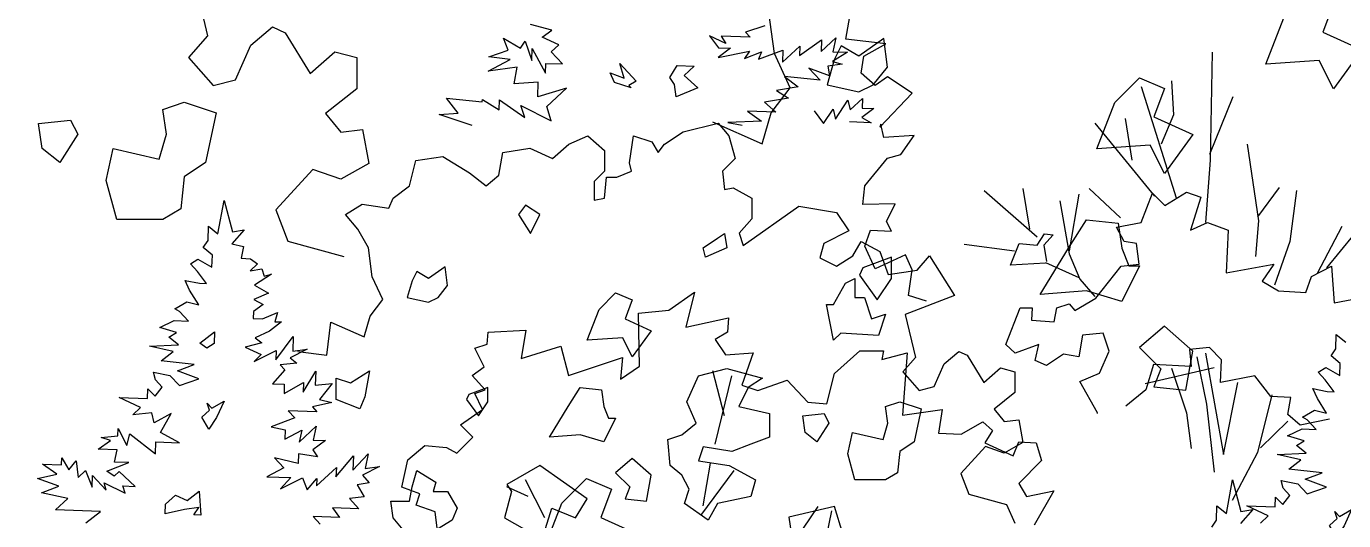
# Model space of a CAD drawing. Header units: inches. Extents: x -11 to 128, y 7 to 56.
# Drawn here: x 51.445 to 52.104, y 23.737 to 23.984 of the extents above; entities that cross this region are included whole.
import ezdxf

# ---------------------------------------------------------------- set-up
doc = ezdxf.new("R2010")
doc.units = ezdxf.units.IN
doc.header["$MEASUREMENT"] = 0
doc.layers.add('CAY', color=94, linetype='Continuous')
picture_1 = doc.add_image_def('image1.jpg', size_in_pixel=(1680, 1093))

# ---------------------------------------------------------------- blocks, each defined once
blk = doc.blocks.new('A$C76451831')
at = {"layer": 'CAY'}
for p, q in [((959.8, 1687.4), (953.4, 1735.8)), ((977.5, 1649), (959.8, 1687.4)), ((956.3, 1621.3), (977.5, 1649)), ((946.3, 1586.5), (956.3, 1621.3)), ((890.9, 1611.3), (946.3, 1586.5)), ((4134.9, 1467.3), (4152, 1395.3)), ((4152, 1395.3), (4130.8, 1371.1)), ((4200.3, 1384.7), (4224.5, 1405.3)), ((4224.5, 1405.3), (4238.7, 1398.8)), ((4238.7, 1398.8), (4266.4, 1353.4)), ((4535.8, 1401.5), (4512, 1407.8)), ((4525.1, 1393.7), (4535.8, 1401.5)), ((4711.4, 1395.4), (4721.4, 1381.9)), ((4729.7, 1386.6), (4711.4, 1395.4)), ((4724.6, 1394.9), (4729.7, 1386.6)), ((4756.7, 1393.8), (4724.6, 1394.9)), ((4773, 1406.4), (4751.5, 1399.4)), ((4751.5, 1399.4), (4756.7, 1393.8)), ((4183.2, 1346.3), (4200.3, 1384.7)), ((4487, 1379.2), (4482, 1392.5)), ((4482, 1392.5), (4500.7, 1381.4)), ((4500.7, 1381.4), (4505.9, 1389.4)), ((4505.9, 1389.4), (4513.4, 1367.9)), ((4513.4, 1367.9), (4513.8, 1381)), ((4513.8, 1381), (4528.7, 1353.7)), ((4543.4, 1385.4), (4525.1, 1393.7)), ((4535, 1377.5), (4543.4, 1385.4)), ((4735, 1381.4), (4721, 1371)), ((4721.4, 1381.9), (4735, 1381.4)), ((4792.9, 1365.8), (4812.1, 1383.7)), ((4811.7, 1373.3), (4836.3, 1391)), ((4812.1, 1383.7), (4811.7, 1373.3)), ((4835.9, 1377.9), (4852.3, 1393.2)), ((4836.3, 1391), (4835.9, 1377.9)), ((4852.3, 1393.2), (4849, 1377.4)), ((4130.8, 1371.1), (4158.5, 1339.9)), ((4266.4, 1353.4), (4294.1, 1377.6)), ((4294.1, 1377.6), (4318.3, 1371.1)), ((4318.3, 1371.1), (4318.3, 1336.3)), ((4464.9, 1355.9), (4489.4, 1368.7)), ((4465.5, 1371.8), (4487, 1379.2)), ((4489.4, 1368.7), (4465.5, 1371.8)), ((4547.7, 1363.9), (4535, 1377.5)), ((4721, 1371), (4756.1, 1378)), ((4756.1, 1378), (4750.4, 1370)), ((4750.4, 1370), (4769.3, 1377.5)), ((4766.3, 1369.4), (4793.3, 1379.4)), ((4769.3, 1377.5), (4766.3, 1369.4)), ((4793.3, 1379.4), (4792.9, 1365.8)), ((4865.3, 1376.9), (4848.6, 1366.6)), ((4848.6, 1366.6), (4859.4, 1363.5)), ((4849, 1377.4), (4865.3, 1376.9)), ((4497.2, 1360.3), (4464.9, 1355.9)), ((4493.9, 1341.8), (4497.2, 1360.3)), ((4528.7, 1353.7), (4529.1, 1364.6)), ((4529.1, 1364.6), (4547.7, 1363.9)), ((4822.1, 1359.3), (4834.8, 1345.7)), ((4845.4, 1350.8), (4822.1, 1359.3)), ((4859.4, 1363.5), (4843.5, 1361.3)), ((4843.5, 1361.3), (4845.4, 1350.8)), ((4158.5, 1339.9), (4183.2, 1346.3)), ((4318.3, 1336.3), (4283.5, 1308.6)), ((4520.7, 1343.6), (4493.9, 1341.8)), ((4520.1, 1327.3), (4520.7, 1343.6)), ((4552.2, 1337), (4520.1, 1327.3)), ((4530.1, 1316.5), (4552.2, 1337)), ((4810.5, 1338.4), (4786.3, 1334.3)), ((4834.8, 1345.7), (4795, 1349.9)), ((4795, 1349.9), (4810.5, 1338.4)), ((4431.5, 1309.1), (4418.5, 1325.8)), ((4418.5, 1325.8), (4458.3, 1321.7)), ((4458.3, 1321.7), (4458.4, 1324.4)), ((4458.4, 1324.4), (4477, 1312.9)), ((4477, 1312.9), (4477.4, 1323.8)), ((4477.4, 1323.8), (4505.7, 1304.2)), ((4799.6, 1325.7), (4772.7, 1321.2)), ((4786.3, 1334.3), (4799.6, 1325.7)), ((4851.8, 1302.5), (4865.7, 1323.4)), ((4865.7, 1323.4), (4868.1, 1312.9)), ((4868.1, 1312.9), (4882.1, 1325.5)), ((4882.1, 1325.5), (4881.7, 1314.6)), ((4283.5, 1308.6), (4300.6, 1287.9)), ((4410.2, 1307.5), (4431.5, 1309.1)), ((4446.9, 1295.4), (4410.2, 1307.5)), ((4501.2, 1317.5), (4535, 1300.5)), ((4505.7, 1304.2), (4501.2, 1317.5)), ((4535, 1300.5), (4530.1, 1316.5)), ((4753.8, 1311.4), (4769.3, 1300)), ((4785.5, 1310.3), (4753.8, 1311.4)), ((4772.7, 1321.2), (4785.5, 1310.3)), ((4828.1, 1311.5), (4838.5, 1297.6)), ((4838.5, 1297.6), (4849.5, 1313.5)), ((4849.5, 1313.5), (4851.8, 1302.5)), ((4894.8, 1314.2), (4881.4, 1304.2)), ((4881.7, 1314.6), (4894.8, 1314.2)), ((4682.3, 1288.4), (4721.2, 1297.8)), ((4721.2, 1297.8), (4733, 1283.7)), ((4769.3, 1300), (4732.1, 1298.6)), ((4732.1, 1298.6), (4747.8, 1295.7)), ((4891.6, 1298.4), (4867.6, 1299.3)), ((4881.4, 1304.2), (4891.6, 1298.4)), ((4300.6, 1287.9), (4324.7, 1290.9)), ((4324.7, 1290.9), (4331.8, 1253.1)), ((4554.9, 1274.6), (4575.8, 1283.7)), ((4575.8, 1283.7), (4594.3, 1267.5)), ((4622.2, 1253.8), (4626.9, 1283.7)), ((4626.9, 1283.7), (4647.3, 1277)), ((4661.5, 1274.6), (4682.3, 1288.4)), ((4733, 1283.7), (4740.1, 1258.5)), ((4476.7, 1240), (4481, 1265.2)), ((4481, 1265.2), (4511.3, 1269.9)), ((4511.3, 1269.9), (4536.5, 1258.5)), ((4536.5, 1258.5), (4554.9, 1274.6)), ((4594.3, 1267.5), (4594.3, 1244.3)), ((4647.3, 1277), (4654.4, 1265.2)), ((4654.4, 1265.2), (4661.5, 1274.6)), ((4331.8, 1253.1), (4300.6, 1235.4)), ((4377.3, 1228.2), (4384.3, 1256.1)), ((4384.3, 1256.1), (4414.2, 1260.8)), ((4414.2, 1260.8), (4444.1, 1242.4)), ((4624.5, 1244.3), (4622.2, 1253.8)), ((4740.1, 1258.5), (4725.9, 1244.3)), ((4269.3, 1246.1), (4228, 1201.2)), ((4300.6, 1235.4), (4269.3, 1246.1)), ((4444.1, 1242.4), (4462.6, 1228.2)), ((4462.6, 1228.2), (4476.7, 1240)), ((4594.3, 1244.3), (4582.9, 1232.9)), ((4594.3, 1214.4), (4596.6, 1237.6)), ((4596.6, 1237.6), (4608.4, 1237.6)), ((4608.4, 1237.6), (4624.5, 1244.3)), ((4725.9, 1244.3), (4728.3, 1223.9)), ((4358.8, 1214.4), (4377.3, 1228.2)), ((4582.9, 1232.9), (4582.9, 1212.1)), ((4728.3, 1223.9), (4737.7, 1225.8)), ((4737.7, 1225.8), (4758.6, 1214.4)), ((5192.6, 1187), (5205.3, 1219.7)), ((5205.3, 1219.7), (5219, 1206)), ((5219, 1206), (5243.2, 1220.8)), ((5243.2, 1220.8), (5259.1, 1215.5)), ((4305.7, 1196), (4324.2, 1207.4)), ((4324.2, 1207.4), (4354.1, 1203)), ((4354.1, 1203), (4358.8, 1214.4)), ((4582.9, 1212.1), (4594.3, 1214.4)), ((4749.1, 1161.4), (4811.2, 1205.4)), ((4758.6, 1214.4), (4758.6, 1191.2)), ((4811.2, 1205.4), (4852.9, 1198.3)), ((5259.1, 1215.5), (5247.5, 1178.6)), ((4228, 1201.2), (4241.6, 1166.4)), ((4319.5, 1179.8), (4305.7, 1196)), ((4758.6, 1191.2), (4744.4, 1175.1)), ((4852.9, 1198.3), (4866.7, 1177.9)), ((4331.3, 1159), (4319.5, 1179.8)), ((4744.4, 1175.1), (4749.1, 1161.4)), ((4866.7, 1177.9), (4839.1, 1163.7)), ((5165.2, 1181.8), (5192.6, 1187)), ((5173.6, 1165.9), (5165.2, 1181.8)), ((5247.5, 1178.6), (5266.4, 1187)), ((5266.4, 1187), (5289.7, 1178.6)), ((5289.7, 1178.6), (5287.5, 1131.1)), ((4241.6, 1166.4), (4304.1, 1149.3)), ((4839.1, 1163.7), (4834.4, 1147.6)), ((4871.4, 1149.9), (4880.4, 1166.1)), ((4880.4, 1166.1), (4901.2, 1154.7)), ((5187.3, 1163.8), (5173.6, 1165.9)), ((5190.5, 1140.6), (5187.3, 1163.8)), ((4335.6, 1126.7), (4331.3, 1159)), ((4834.4, 1147.6), (4852.9, 1138.5)), ((4852.9, 1138.5), (4871.4, 1149.9)), ((4901.2, 1154.7), (4910.7, 1129.1)), ((4942.9, 1133.8), (4956.7, 1149.9)), ((4956.7, 1149.9), (4984.6, 1105.9)), ((4910.7, 1129.1), (4942.9, 1133.8)), ((5142, 1102.7), (5170.5, 1138.5)), ((5170.5, 1138.5), (5190.5, 1140.6)), ((5287.5, 1131.1), (5340.3, 1140.6)), ((5340.3, 1140.6), (5327.6, 1121.6)), ((5382.5, 1126.9), (5404.6, 1138.5)), ((5404.6, 1138.5), (5407.8, 1097.4)), ((4347.4, 1101.2), (4335.6, 1126.7)), ((5327.6, 1121.6), (5345.5, 1111.1)), ((5376.1, 1109), (5382.5, 1126.9)), ((4333.2, 1082.7), (4347.4, 1101.2)), ((4984.6, 1105.9), (4929.6, 1084.7)), ((5118.8, 1089), (5142, 1102.7)), ((5345.5, 1111.1), (5376.1, 1109)), ((5407.8, 1097.4), (5435.2, 1102.7)), ((5057.6, 1092.1), (5071.3, 1092.1)), ((5071.3, 1092.1), (5070.3, 1078.4)), ((5095.6, 1076.3), (5098.8, 1092.1)), ((5098.8, 1092.1), (5112.5, 1096.3)), ((5112.5, 1096.3), (5118.8, 1089)), ((4284.9, 1039.1), (4289.6, 1076)), ((4289.6, 1076), (4326.6, 1059.5)), ((4326.6, 1059.5), (4333.2, 1082.7)), ((4929.6, 1084.7), (4941, 1036.7)), ((5070.3, 1078.4), (5095.6, 1076.3)), ((5409.5, 1046.3), (5410, 1062.2)), ((5410, 1062.2), (5420.6, 1053.6)), ((4252.7, 1043.4), (4284.9, 1039.1)), ((4973.2, 1029.6), (4989.3, 1043.4)), ((4989.3, 1043.4), (4998.7, 1039.1)), ((5268.6, 1047.8), (5246.4, 1045.7)), ((5246.4, 1045.7), (5248.5, 1026.7)), ((5282.3, 1034.1), (5268.6, 1047.8)), ((5404.2, 1038.3), (5409.5, 1046.3)), ((4941, 1036.7), (4926.8, 1020.6)), ((4961.8, 1004.1), (4973.2, 1029.6)), ((4998.7, 1039.1), (5017.2, 1008.8)), ((5206.3, 1028.8), (5197.9, 1000.4)), ((5248.5, 1026.7), (5206.3, 1028.8)), ((5281.2, 1008.8), (5282.3, 1034.1)), ((5414.3, 1029.8), (5404.2, 1038.3)), ((5413.9, 1016.7), (5414.3, 1029.8)), ((4728.3, 971.5), (4715.1, 1021.6)), ((4717.8, 939.8), (4736.3, 1016.3)), ((4926.8, 1020.6), (4945.3, 999.7)), ((5017.2, 1008.8), (5035.7, 1024.9)), ((5035.7, 1024.9), (5051.8, 1020.6)), ((5051.8, 1020.6), (5051.8, 997.4)), ((5273.8, 1025), (5197.2, 1007.3)), ((5319.2, 1016.2), (5281.2, 1008.8)), ((5337.1, 993), (5319.2, 1016.2)), ((5390, 1020.2), (5398.3, 1025.4)), ((5397.8, 1011.8), (5390, 1020.2)), ((5398.3, 1025.4), (5413.9, 1016.7)), ((4945.3, 999.7), (4961.8, 1004.1)), ((5197.9, 1000.4), (5175.7, 982.4)), ((5389, 990.8), (5383.9, 1001.9)), ((5383.9, 1001.9), (5400.1, 998.6)), ((5407.8, 998.3), (5397.8, 1011.8)), ((5400.1, 998.6), (5407.8, 998.3)), ((5051.8, 997.4), (5028.6, 978.9)), ((5359.3, 991.9), (5337.1, 993)), ((5356.1, 972.9), (5359.3, 991.9)), ((5399.3, 974.6), (5389, 990.8)), ((5028.6, 978.9), (5040, 965.1)), ((5369.8, 961.3), (5356.1, 972.9)), ((5372.4, 970.1), (5385.8, 977.8)), ((5377.7, 967.2), (5372.4, 970.1)), ((5385.8, 977.8), (5399.3, 974.6)), ((5040, 965.1), (5056.1, 967.1)), ((5056.1, 967.1), (5060.8, 941.9)), ((5355.8, 949.4), (5371.9, 957)), ((5402.5, 967.7), (5369.8, 961.3)), ((5371.9, 957), (5387.7, 956.4)), ((5387.7, 956.4), (5377.7, 967.2)), ((5060.8, 941.9), (5040, 930.1)), ((5374.2, 943.7), (5355.8, 949.4)), ((5365.8, 938.6), (5374.2, 943.7)), ((5019.2, 937.2), (4991.7, 907.3)), ((5040, 930.1), (5019.2, 937.2)), ((5344.2, 928.5), (5376.4, 930.1)), ((5370.7, 922.5), (5344.2, 928.5)), ((5376.4, 930.1), (5365.8, 938.6)), ((4701.9, 860.6), (4738.9, 910.7)), ((4704.6, 871.1), (4712.5, 918.7)), ((5357.2, 912.1), (5370.7, 922.5)), ((5394.2, 908.1), (5357.2, 912.1)), ((4527.8, 857.9), (4506.6, 900.2)), ((4991.7, 907.3), (5000.7, 884.1)), ((5351, 891), (5348.6, 899.3)), ((5348.6, 899.3), (5367.1, 895.9)), ((5367.1, 895.9), (5377.5, 884.7)), ((5375.4, 901.1), (5394.2, 908.1)), ((5399.1, 892.1), (5375.4, 901.1)), ((4509.3, 881.7), (4485.5, 892.2)), ((5000.7, 884.1), (5042.4, 872.7)), ((5350.4, 872.5), (5358.4, 882.6)), ((5358.4, 882.6), (5351, 891)), ((5377.5, 884.7), (5399.1, 892.1)), ((4781, 794.5), (4832.5, 870.4)), ((4850.9, 870.4), (4799.8, 858.6)), ((4860, 840.1), (4850.9, 870.4)), ((5042.4, 872.7), (5051.8, 851.9)), ((5310.5, 871.2), (5342.1, 870.1)), ((5334.1, 859.9), (5310.5, 871.2)), ((5342.1, 870.1), (5342.5, 880.9)), ((5342.5, 880.9), (5350.4, 872.5)), ((4799.8, 858.6), (4804.6, 826.3)), ((4826.2, 761), (4847.8, 865.6)), ((5325.6, 852), (5334.1, 859.9))]:
    blk.add_line(p, q, dxfattribs=at)
for points in [[(4953.2, 1099.5), (4933.2, 1105.8), (4937.4, 1134.3), (4930, 1151.2), (4896.3, 1135.4), (4884.7, 1160.7), (4891, 1178.6), (4914.2, 1177.5), (4908.9, 1188.1), (4918.4, 1208.1), (4882.5, 1207.1), (4884.7, 1228.2), (4910, 1258.8), (4924.7, 1263), (4939.5, 1284.1), (4905.7, 1282), (4902.6, 1296.7), (4901.5, 1293.6), (4937.4, 1331.5), (4910, 1349.5), (4896.3, 1340), (4880.4, 1353.7), (4883.6, 1372.7), (4907.9, 1386.4), (4863.6, 1391.6), (4867.8, 1417)], [(584.8, 1152.1), (581.7, 1176.4), (560.6, 1183.8), (564.8, 1196.4), (544.7, 1203.8), (551.1, 1234.4), (570.1, 1250.2), (594.3, 1248.1), (605.9, 1241.8), (623.8, 1259.7), (610.1, 1273.4), (634.4, 1290.3), (625.9, 1308.2), (637.6, 1312.5), (622.8, 1328.3), (636.5, 1337.8), (625.9, 1358.9), (639.7, 1363.1), (640.7, 1376.8), (682.9, 1378.9), (677.6, 1347.3), (721.9, 1361), (730.4, 1328.3), (790.5, 1348.3), (788.4, 1324.1), (809.5, 1338.8), (808.4, 1397.9), (842.2, 1401.1), (870.6, 1421.1), (861.1, 1382.1), (908.6, 1392.6), (907.6, 1376.8), (893.8, 1368.4), (905.4, 1351.5), (936, 1353.6), (923.4, 1317.7), (941.3, 1311.4), (974, 1323), (997.2, 1298.7), (1018.3, 1296.6), (1026.7, 1330.4), (1055.2, 1355.7), (1081.6, 1355.7), (1079.5, 1346.2), (1107.9, 1353.6), (1102.7, 1284), (1147, 1290.3), (1142.7, 1263.9), (1168.1, 1262.9), (1192.3, 1276.6), (1202.9, 1267.1), (1194.4, 1253.4), (1226.1, 1238.6), (1232.4, 1254.5), (1251.4, 1253.4), (1257.7, 1233.4), (1232.4, 1208), (1240.8, 1193.3), (1271.4, 1199.6), (1249.3, 1161.6)], [(5271.7, 1376.9), (5269.6, 1256.6), (5264.3, 1187)], [(5192.6, 1338.9), (5231.6, 1214.5)], [(5226.4, 1345.2), (5228.5, 1307.3), (5214.8, 1274.6)], [(5294.9, 1327.3), (5268.6, 1263)], [(5140.9, 1297.8), (5207.4, 1216.6)], [(5174.7, 1303.1), (5182.1, 1256.6)], [(5310.7, 1274.6), (5323.4, 1189.1), (5320.2, 1149.1)], [(5017.5, 1222.9), (5076.6, 1171.2)], [(5060.8, 1225), (5068.2, 1179.7)], [(5123, 1218.7), (5112.5, 1155.4)], [(5134.6, 1225), (5169.4, 1192.3)], [(5346.6, 1226.1), (5322.3, 1193.4)], [(5365.6, 1222.9), (5358.2, 1165.9), (5341.3, 1117.4)], [(1447.3, 1159.1), (1452.6, 1167.1), (1453.1, 1182.9), (1463.7, 1174.4), (1470.5, 1211.8), (1479.7, 1176.6), (1492.9, 1178.8), (1479.2, 1163.4)], [(4016.5, 852.2), (4032.8, 864.8), (3982.6, 866.6), (3996.2, 879.2), (3966.9, 885.7), (3986.2, 893.2), (3962.5, 901.7), (3984, 906.4), (3968.1, 917.8), (3989.3, 917.1), (3989.6, 924.8), (3997.3, 911.4), (4005.8, 921.5), (4007.9, 902.9), (4015.9, 910.7), (4023.4, 891.9), (4023.8, 905), (4039.1, 888.6), (4036.7, 896.9), (4060.3, 885.2), (4057.8, 893.4), (4071.4, 892.9), (4053.4, 909.4), (4047.8, 904.2), (4039.8, 909.9), (4064.2, 919.5), (4048.4, 920), (4051.5, 933.5), (4030.3, 934.3), (4043.8, 944.2), (4033.4, 947.3), (4052.1, 949.4), (4052.4, 957.5), (4062.1, 938.6), (4065.3, 951.6), (4094, 929.3), (4094.4, 942.4), (4120.7, 941.5), (4099.8, 953.1), (4111.4, 974), (4092.5, 963.8), (4090.1, 974.8), (4068.8, 972.8), (4077.2, 980.7), (4053.6, 991.9), (4085.3, 990.8), (4085.6, 1001.7), (4093.5, 993.3), (4101.6, 1003.4), (4094.2, 1011.8), (4091.7, 1020.1), (4110.2, 1016.7), (4120.7, 1005.5), (4142.2, 1012.9), (4118.5, 1021.8), (4137.3, 1028.9), (4100.3, 1032.9), (4113.8, 1043.3), (4087.3, 1049.2), (4119.5, 1050.8), (4109, 1059.4), (4117.3, 1064.5), (4098.9, 1070.1), (4115, 1077.7), (4130.9, 1077.2), (4120.8, 1088), (4115.5, 1090.9), (4128.9, 1098.6), (4142.4, 1095.4), (4132.1, 1111.6), (4127, 1122.6), (4143.2, 1119.4), (4150.9, 1119.1), (4141, 1132.6), (4133.1, 1141), (4141.4, 1146.2), (4157, 1137.5), (4157.5, 1150.6), (4147.3, 1159.1), (4152.6, 1167.1), (4153.1, 1182.9), (4163.7, 1174.4), (4170.5, 1211.8), (4179.7, 1176.6), (4192.9, 1178.8), (4179.2, 1163.4), (4192.2, 1160.3), (4189.5, 1147.2), (4199.9, 1146.8), (4207.9, 1141.1), (4199.4, 1133.3), (4212.7, 1135.5), (4215.1, 1127.3), (4223.3, 1129.7), (4204.3, 1117.2), (4219.9, 1108.5), (4203.8, 1101.4), (4214, 1095.6), (4203.3, 1087.8), (4203, 1080.1), (4213.4, 1079.7), (4230, 1086.9), (4226.9, 1076.5), (4234.6, 1076.3), (4221.1, 1065.9), (4205, 1058.7), (4212.5, 1053), (4193.8, 1048.2), (4212, 1039.9), (4204.1, 1032), (4228.5, 1044.3), (4228.1, 1033.9), (4247.6, 1060), (4247.1, 1043.7), (4263, 1045.8), (4244.1, 1036.1), (4251.6, 1030.3), (4232.9, 1028.3), (4238.2, 1022.7), (4224.5, 1007.3), (4237.6, 1006.8), (4237.3, 996.4), (4259, 1008.8), (4258.6, 997.9), (4272.6, 1021.5), (4272, 1005.6), (4291.1, 1007.7), (4276.9, 989.6), (4290.4, 986.4), (4268.9, 981.7), (4273.7, 976.1), (4242, 977.2), (4249.5, 969.2), (4222.8, 959.3), (4238.6, 956), (4238.2, 945.6), (4257.1, 955.4), (4254, 942.3), (4273.2, 960.2), (4269.9, 944.5), (4283.5, 944), (4269.5, 933.6), (4274.7, 925.7), (4253.5, 929.2), (4253.1, 918.3), (4226.6, 924.7), (4237.1, 913.4), (4218.2, 903.7), (4244.9, 902.7), (4233.5, 890), (4258, 902.3), (4263, 889), (4273.8, 901.7), (4273.5, 893.6), (4295.6, 914.1), (4295.2, 903.7), (4314.6, 927.1), (4314, 910.8), (4331, 929.2), (4327.7, 913), (4343.6, 915.2), (4324.7, 905.4), (4332.1, 897), (4318.9, 894.7), (4326.6, 881.3), (4310.2, 879.2), (4320.7, 867.9), (4291.3, 868.9), (4299.1, 858.2), (4269.6, 859.3), (4277.5, 850.8)], [(5101.9, 1211.3), (5112.5, 1152.2), (5124.1, 1123.8), (5140.9, 1104.8)], [(5444.7, 1192.3), (5399.3, 1136.4)], [(5416.2, 1182.8), (5388.8, 1130.1)], [(4995.4, 1162.8), (5051.3, 1155.4)], [(5086.1, 1141.7), (5047.1, 1139.6), (5056.6, 1163.8), (5076.6, 1161.7), (5085, 1174.4), (5094.5, 1173.3), (5084, 1161.7), (5087.2, 1143.8)], [(5086.1, 1142.7), (5123, 1125.9)], [(5144.1, 974), (5144.1, 975), (5124.1, 1009.8), (5146.2, 1019.3), (5156.8, 1043.6), (5150.4, 1063.6), (5127.2, 1061.5), (5123, 1037.3), (5106.1, 1040.4), (5087.2, 1027.8), (5074.5, 1033.1), (5078.7, 1051), (5052.3, 1041.5), (5041.8, 1051), (5057.6, 1092.1)], [(5254.8, 1037.3), (5265.4, 984.5), (5273.8, 908.6)], [(5264.3, 1041.5), (5284.4, 928.6), (5300.2, 1008.8)], [(5226.4, 1024.6), (5243.2, 975), (5248.5, 935)], [(5338.2, 995.1), (5322.3, 930.7), (5293.9, 877)], [(5356.1, 965.6), (5325.5, 936)]]:
    blk.add_lwpolyline(points, dxfattribs=at)
for points in [[(1085.8, 1672.3), (1081.8, 1704), (1054.1, 1684.2), (1034.3, 1696), (1026.4, 1680.2), (1018.5, 1652.5), (1054.1, 1644.6), (1069.9, 1652.5)], [(1339.1, 1632.7), (1366.8, 1660.4), (1394.5, 1648.5), (1382.7, 1616.8), (1426.2, 1597), (1394.5, 1553.5), (1378.7, 1585.2), (1319.3, 1581.2)], [(1287.7, 1470.3), (1307.5, 1502), (1343.1, 1498), (1347, 1470.3), (1355, 1450.5), (1366.8, 1450.5), (1347, 1410.9), (1307.5, 1422.8), (1256, 1418.8)], [(1058.5, 1448.2), (1054.5, 1440.3), (1074.3, 1412.6), (1090.2, 1436.3), (1090.2, 1460.1)], [(5351.5, 1415.3), (5379.2, 1443), (5406.9, 1431.1), (5395, 1399.4), (5438.6, 1379.6), (5406.9, 1336.1), (5391, 1367.8), (5331.7, 1363.8)], [(1418.3, 1311.9), (1426.2, 1355.4), (1394.5, 1383.2), (1366.8, 1359.4), (1390.6, 1335.6), (1382.7, 1315.8)], [(4624.2, 1337.2), (4605.8, 1343.3), (4600.8, 1353.9), (4616.4, 1347.9), (4611.6, 1364.4), (4629.9, 1344.7), (4621.6, 1340)], [(4672.4, 1341), (4667.2, 1348.9), (4675.4, 1362.2), (4694.4, 1361.5), (4683.1, 1351), (4698.5, 1337.4), (4674.2, 1327.3)], [(4038.9, 1234.1), (4046.9, 1269.7), (4098.3, 1257.8), (4106.2, 1285.6), (4102.3, 1313.3), (4126, 1321.2), (4161.7, 1309.3), (4149.8, 1253.9), (4126, 1238), (4122.1, 1202.4), (4102.3, 1190.5), (4050.8, 1190.5)], [(3967.7, 1269.7), (3963.7, 1297.4), (3999.3, 1301.4), (4007.3, 1285.6), (3987.5, 1253.9)], [(722.8, 1185.8), (750.5, 1213.5), (778.2, 1201.7), (766.3, 1170), (809.9, 1150.2), (778.2, 1106.6), (762.4, 1138.3), (703, 1134.3)], [(4522.5, 1195.9), (4506.6, 1206.4), (4498.7, 1195.9), (4511.9, 1174.8)], [(4720.4, 1169.5), (4728.3, 1174.8), (4731, 1158.9), (4707.2, 1148.4), (4704.6, 1158.9)], [(4419.5, 1116.7), (4416.9, 1137.8), (4398.4, 1124.6), (4385.2, 1132.5), (4380, 1122), (4374.7, 1103.5), (4398.4, 1098.2), (4409, 1103.5)], [(4862.9, 1119.3), (4873.5, 1124.6), (4873.5, 1103.5), (4884.1, 1103.5), (4892, 1079.7), (4907.8, 1085), (4899.9, 1061.2), (4857.7, 1063.9), (4849.7, 1055.9), (4841.8, 1095.6), (4849.7, 1095.6)], [(4588.5, 1090.3), (4606.9, 1108.8), (4625.4, 1100.8), (4617.5, 1079.7), (4646.5, 1066.5), (4625.4, 1037.5), (4614.9, 1058.6), (4575.3, 1055.9)], [(4143.6, 1052.7), (4159.9, 1065.3), (4159.5, 1052.2), (4151.1, 1047)], [(4295.5, 989.9), (4295.5, 1013.7), (4311.3, 1008.4), (4332.5, 1021.6), (4327.2, 992.6), (4321.9, 979.4)], [(4709.9, 855.3), (4683.5, 873.8), (4688.8, 889.6), (4680.8, 905.5), (4667.6, 916), (4665, 945.1), (4680.8, 950.3), (4696.7, 963.5), (4686.1, 987.3), (4699.3, 1016.3), (4731, 1024.3), (4770.6, 1013.7), (4754.7, 1003.1), (4744.2, 982), (4778.5, 974.1), (4778.5, 947.7), (4757.4, 939.8), (4736.3, 931.9), (4704.6, 937.1), (4699.3, 921.3), (4733.6, 916), (4762.7, 900.2), (4757.4, 881.7), (4720.4, 873.8)], [(4443.3, 995.2), (4440.7, 989.9), (4453.9, 971.5), (4464.4, 987.3), (4464.4, 1003.1)], [(4554.1, 982), (4567.3, 1003.1), (4591.1, 1000.5), (4593.7, 982), (4599, 968.8), (4606.9, 968.8), (4593.7, 942.4), (4567.3, 950.3), (4533, 947.7)], [(4145.7, 970.1), (4154.1, 978), (4151.7, 985.8), (4156.9, 980.2), (4170.4, 987.9), (4162, 969.6), (4153.4, 956.7)], [(4865.6, 929.2), (4870.9, 953), (4905.2, 945.1), (4910.4, 963.5), (4907.8, 982), (4923.6, 987.3), (4947.4, 979.4), (4939.5, 942.4), (4923.6, 931.9), (4921, 908.1), (4907.8, 900.2), (4873.5, 900.2)], [(4818.1, 953), (4815.4, 971.5), (4839.2, 974.1), (4844.5, 963.5), (4831.3, 942.4)], [(4403.7, 887), (4419.5, 887), (4430.1, 868.5), (4424.8, 855.3), (4403.7, 842.1), (4372, 842.1), (4358.8, 857.9), (4356.2, 876.4), (4377.3, 876.4), (4380, 892.2), (4385.2, 910.7), (4406.4, 897.5)], [(4562.1, 857.9), (4575.3, 879), (4522.5, 916), (4485.5, 894.9), (4490.8, 887), (4482.9, 857.9), (4525.1, 834.2), (4535.7, 868.5)], [(4641.2, 876.4), (4646.5, 905.5), (4625.4, 923.9), (4606.9, 908.1), (4622.8, 892.2), (4617.5, 879)], [(4144.6, 860.9), (4136.9, 861.2), (4142.2, 869.2), (4126.3, 867), (4104.8, 862.3), (4105.2, 873.2), (4116.4, 883.2), (4129.3, 877.3), (4142.8, 887.7)], [(5402.6, 849.4), (5411, 857.2), (5408.6, 865), (5413.8, 859.4), (5427.2, 867.1), (5418.9, 848.8), (5410.3, 835.9)]]:
    blk.add_lwpolyline(points, close=True, dxfattribs=at)

msp = doc.modelspace()

# ---------------------------------------------------------------- block references
at = {"layer": 'CAY', "xscale": 0.0004489089019145984, "yscale": 0.0004489089019145984, "zscale": 0.0004489089019145984}
for p in [(49.67146, 23.35291), (51.38809, 23.21295)]:
    msp.add_blockref('A$C76451831', p, dxfattribs=at)

# ---------------------------------------------------------------- pictures from other files: only their frames are drawn
image = msp.add_image(picture_1, insert=(12.49661, 7.37723), size_in_units=(74.4025, 48.40591))
image.dxf.flags = 6

doc.saveas('drawing.dxf')
